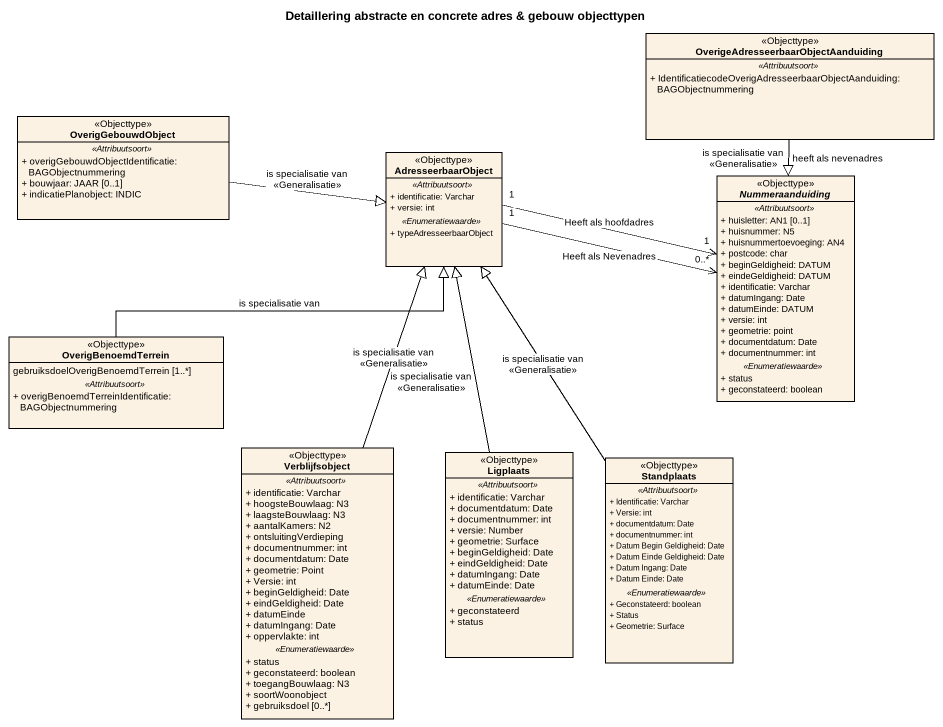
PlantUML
@startuml
title Detaillering abstracte en concrete adres & gebouw objecttypen
hide circle
hide empty members
skinparam classAttributeIconSize 0
class "OverigeAdresseerbaarObjectAanduiding" as OverigeAdresseerbaarObjectAa <<Objecttype>> {
  .. <<Attribuutsoort>> ..
  + IdentificatiecodeOverigAdresseerbaarObjectAanduiding: BAGObjectnummering
}
class OverigGebouwdObject <<Objecttype>> {
  .. <<Attribuutsoort>> ..
  + overigGebouwdObjectIdentificatie: BAGObjectnummering
  + bouwjaar: JAAR [0..1]
  + indicatiePlanobject: INDIC
}
class AdresseerbaarObject <<Objecttype>> {
  .. <<Attribuutsoort>> ..
  + identificatie: Varchar
  + versie: int
  .. <<Enumeratiewaarde>> ..
  + typeAdresseerbaarObject
}
abstract class Nummeraanduiding <<Objecttype>> {
  .. <<Attribuutsoort>> ..
  + huisletter: AN1 [0..1]
  + huisnummer: N5
  + huisnummertoevoeging: AN4
  + postcode: char
  + beginGeldigheid: DATUM
  + eindeGeldigheid: DATUM
  + identificatie: Varchar
  + datumIngang: Date
  + datumEinde: DATUM
  + versie: int
  + geometrie: point
  + documentdatum: Date
  + documentnummer: int
  .. <<Enumeratiewaarde>> ..
  + status
  + geconstateerd: boolean
}
class OverigBenoemdTerrein <<Objecttype>> {
  gebruiksdoelOverigBenoemdTerrein [1..*]
  .. <<Attribuutsoort>> ..
  + overigBenoemdTerreinIdentificatie: BAGObjectnummering
}
class Verblijfsobject <<Objecttype>> {
  .. <<Attribuutsoort>> ..
  + identificatie: Varchar
  + hoogsteBouwlaag: N3
  + laagsteBouwlaag: N3
  + aantalKamers: N2
  + ontsluitingVerdieping
  + documentnummer: int
  + documentdatum: Date
  + geometrie: Point
  + Versie: int
  + beginGeldigheid: Date
  + eindGeldigheid: Date
  + datumEinde
  + datumIngang: Date
  + oppervlakte: int
  .. <<Enumeratiewaarde>> ..
  + status
  + geconstateerd: boolean
  + toegangBouwlaag: N3
  + soortWoonobject
  + gebruiksdoel [0..*]
}
class Ligplaats <<Objecttype>> {
  .. <<Attribuutsoort>> ..
  + identificatie: Varchar
  + documentdatum: Date
  + documentnummer: int
  + versie: Number
  + geometrie: Surface
  + beginGeldigheid: Date
  + eindGeldigheid: Date
  + datumIngang: Date
  + datumEinde: Date
  .. <<Enumeratiewaarde>> ..
  + geconstateerd
  + status
}
class Standplaats <<Objecttype>> {
  .. <<Attribuutsoort>> ..
  + Identificatie: Varchar
  + Versie: int
  + documentdatum: Date
  + documentnummer: int
  + Datum Begin Geldigheid: Date
  + Datum Einde Geldigheid: Date
  + Datum Ingang: Date
  + Datum Einde: Date
  .. <<Enumeratiewaarde>> ..
  + Geconstateerd: boolean
  + Status
  + Geometrie: Surface
}
OverigeAdresseerbaarObjectAa --|> Nummeraanduiding : heeft als nevenadres
OverigeAdresseerbaarObjectAa --|> Nummeraanduiding : is specialisatie van\n<<Generalisatie>>
OverigGebouwdObject -right-|> AdresseerbaarObject : is specialisatie van\n<<Generalisatie>>
AdresseerbaarObject "1" -right-> "0..*" Nummeraanduiding : Heeft als Nevenadres
AdresseerbaarObject "1" -right-> "1" Nummeraanduiding : Heeft als hoofdadres
OverigBenoemdTerrein -right-|> AdresseerbaarObject : is specialisatie van
Verblijfsobject -up-|> AdresseerbaarObject : is specialisatie van\n<<Generalisatie>>
Ligplaats -up-|> AdresseerbaarObject : is specialisatie van\n<<Generalisatie>>
Standplaats -up-|> AdresseerbaarObject : is specialisatie van\n<<Generalisatie>>
@enduml
